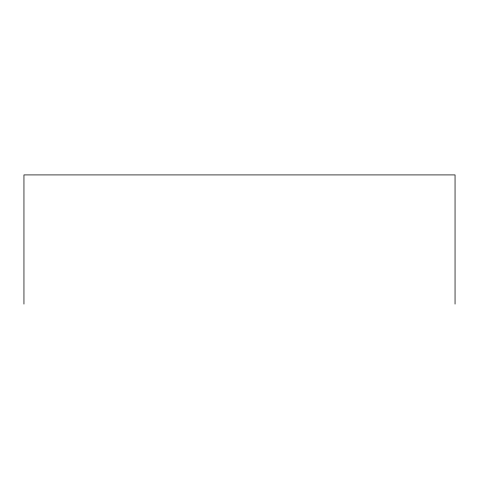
<?xml version="1.0" encoding="UTF-8"?>
<svg xmlns="http://www.w3.org/2000/svg" width="479" height="479" viewBox="0 0 479 479"><rect width="100%" height="100%" fill="white"/><g stroke="black" fill="none" stroke-linecap="round" stroke-linejoin="round"><path stroke-width="0.72" d="M455.05 304.087L455.05 174.913L23.95 174.913L23.95 304.087"/></g></svg>
